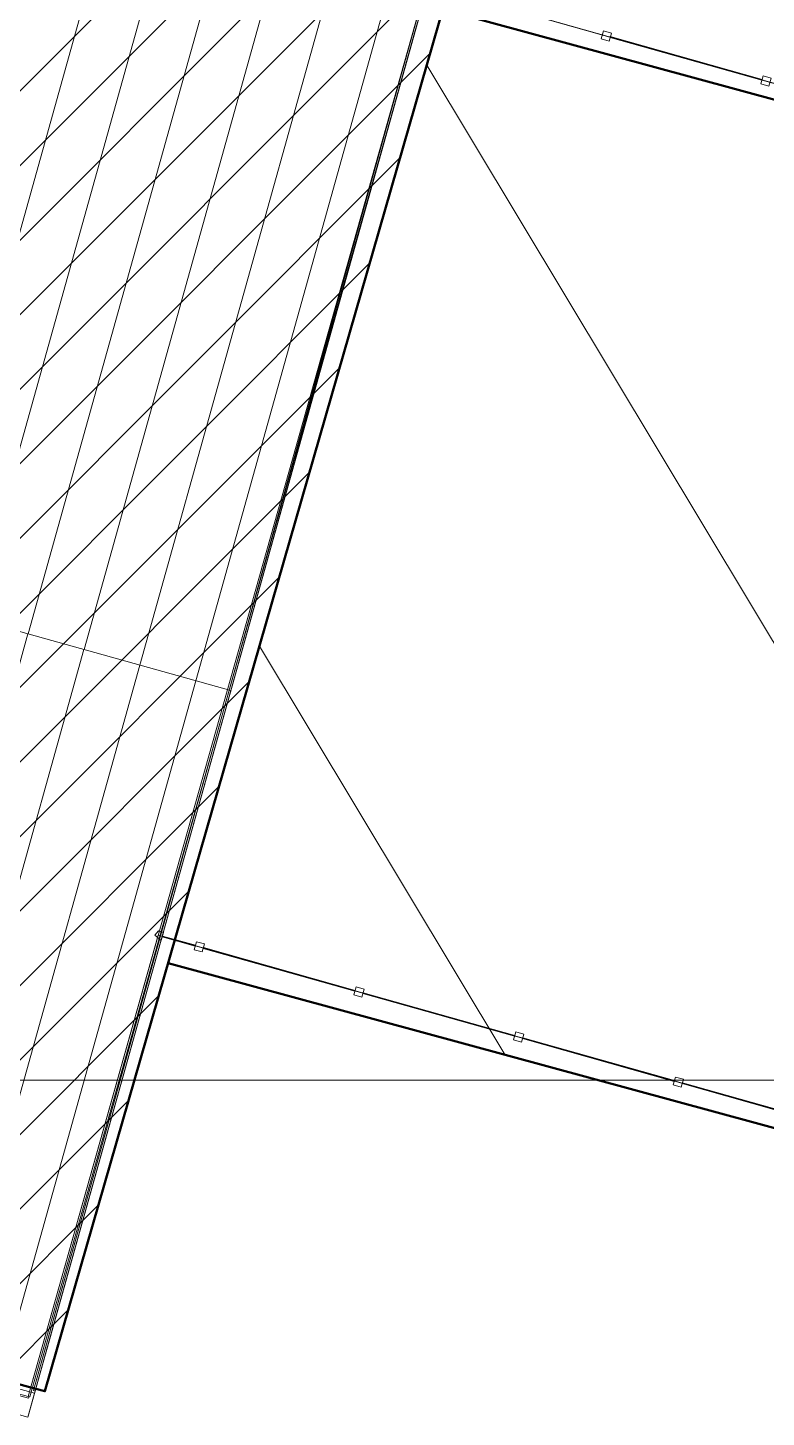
# Model space of a CAD drawing. Header units: metres. Extents: x -207 to 292, y -187 to 169.
# Drawn here: x -9.68 to -5.23, y -133.11 to -124.74 of the extents above; entities that cross this region are included whole.
import ezdxf

# ---------------------------------------------------------------- set-up
doc = ezdxf.new("R2010")
doc.units = ezdxf.units.M
for name, color, linetype, lineweight in [('A-FLOR', 7, 'Continuous', 9), ('A-GLAZ-CWMG', 7, 'Continuous', 9), ('A-ROOF', 7, 'Continuous', 9), ('A-ROOF-PATT', 7, 'Continuous', 9), ('C-BLDG-PADS', 7, 'Continuous', 9), ('C-TOPO', 7, 'Continuous', 9), ('edificios', 7, 'Continuous', 50), ('EQUIPOS PIS', 7, 'Continuous', 9), ('grilla', 7, 'Continuous', 9), ('I-WALL', 7, 'Continuous', 9)]:
    doc.layers.add(name, color=color, linetype=linetype, lineweight=lineweight)
doc.layers.add('PR10-ARQ-PL-001-Emplazamiento-C-1_dwg', color=7, linetype='Continuous', lineweight=9, true_color=0x767676)

# ---------------------------------------------------------------- blocks, each defined once
blk = doc.blocks.new('Rectangular Mullion - 50 x 50 mm-2125370-PLANTA EMPLAZAMIENTO ACTUALIZADO')
at = {"layer": 'A-GLAZ-CWMG'}
for p, q in [((0.025, 0.025), (-0.025, 0.025)), ((-0.025, 0.025), (-0.025, -0.025)), ((0.025, -0.025), (0.025, 0.025)), ((-0.025, -0.025), (0.025, -0.025))]:
    blk.add_line(p, q, dxfattribs=at)
blk = doc.blocks.new('Rectangular Mullion - 50 x 50 mm-2128652-PLANTA EMPLAZAMIENTO ACTUALIZADO')
at = {"layer": 'A-GLAZ-CWMG'}
for p, q in [((-0.025, -0.025), (-0.025, 0.025)), ((-0.025, 0.025), (0.025, 0.025)), ((0.025, 0.025), (0.025, -0.025)), ((0.025, -0.025), (-0.025, -0.025))]:
    blk.add_line(p, q, dxfattribs=at)
blk = doc.blocks.new('Quad Corner Mullion - 50x50 mm-2128361-PLANTA EMPLAZAMIENTO ACTUALIZADO')
at = {"layer": 'A-GLAZ-CWMG'}
for p, q in [((0.0161, 0.025), (-0.0161, 0.025)), ((-0.0161, 0.025), (-0.0161, -0.025)), ((0.0294, -0.0042), (0.0161, 0.025)), ((-0.0161, -0.025), (0.0294, -0.0042))]:
    blk.add_line(p, q, dxfattribs=at)
blk = doc.blocks.new('Quad Corner Mullion - 50x50 mm-2128713-PLANTA EMPLAZAMIENTO ACTUALIZADO')
at = {"layer": 'A-GLAZ-CWMG'}
for p, q in [((-0.0161, -0.025), (-0.0161, 0.025)), ((-0.0161, 0.025), (0.0161, 0.025)), ((0.0161, 0.025), (0.0294, -0.0042)), ((0.0294, -0.0042), (-0.0161, -0.025))]:
    blk.add_line(p, q, dxfattribs=at)
blk = doc.blocks.new('Circular Mullion - 5mm-2125368-PLANTA EMPLAZAMIENTO ACTUALIZADO')
at = {"layer": 'A-GLAZ-CWMG'}
for p, q in [((-16.7692, -121.718), (-16.7699, -121.7204)), ((-16.7699, -121.7204), (-15.8556, -121.9784)), ((-16.7686, -121.7156), (-16.7692, -121.718)), ((-15.855, -121.976), (-16.7692, -121.718)), ((-16.7692, -121.718), (-15.855, -121.976)), ((-15.8543, -121.9736), (-16.7686, -121.7156)), ((-15.8556, -121.9784), (-15.855, -121.976)), ((-15.855, -121.976), (-15.8543, -121.9736))]:
    blk.add_line(p, q, dxfattribs=at)
blk = doc.blocks.new('Circular Mullion - 5mm-2128360-PLANTA EMPLAZAMIENTO ACTUALIZADO')
at = {"layer": 'A-GLAZ-CWMG'}
for p, q in [((-8.8675, -130.2152), (-8.8681, -130.2177)), ((-8.8681, -130.2177), (-8.6699, -130.2736)), ((-8.8668, -130.2128), (-8.8675, -130.2152)), ((-8.8675, -130.2152), (-8.6692, -130.2712)), ((-8.6692, -130.2712), (-8.8675, -130.2152)), ((-8.6685, -130.2688), (-8.8668, -130.2128)), ((-8.6699, -130.2736), (-8.6692, -130.2712)), ((-8.6692, -130.2712), (-8.6685, -130.2688))]:
    blk.add_line(p, q, dxfattribs=at)
blk = doc.blocks.new('Quad Corner Mullion - 50x50 mm-2128658-PLANTA EMPLAZAMIENTO ACTUALIZADO')
at = {"layer": 'A-GLAZ-CWMG'}
for p, q in [((0.025, 0.025), (-0.025, 0.025)), ((-0.025, 0.025), (-0.025, -0.025)), ((0.025, -0.025), (0.025, 0.025)), ((-0.025, -0.025), (0.025, -0.025))]:
    blk.add_line(p, q, dxfattribs=at)
blk = doc.blocks.new('Quad Corner Mullion - 50x50 mm-2125381-PLANTA EMPLAZAMIENTO ACTUALIZADO')
at = {"layer": 'A-GLAZ-CWMG'}
for p, q in [((-0.025, -0.025), (-0.025, 0.025)), ((-0.025, 0.025), (0.025, 0.025)), ((0.025, 0.025), (0.025, -0.025)), ((0.025, -0.025), (-0.025, -0.025))]:
    blk.add_line(p, q, dxfattribs=at)
blk = doc.blocks.new('YADRAN_LASQUEMAS_ARQ_MO_007_AREA SALA y TRANSF ELECT_rvt-1-PLANTA EMPLAZAMIENTO ACTUALIZADO')
at = {"layer": 'A-ROOF-PATT', "true_color": 0x008040}
h = blk.add_hatch(dxfattribs=at)
h.set_pattern_fill('FP_67', color=116, style=0, pattern_type=2)
h.set_pattern_definition([(74.381, (2.391, -13.727), (-0.3370757, 0.0942337), [])])
h.paths.add_polyline_path([(-8.4547, -128.7337), (-7.3335, -124.7234), (-25.711, -119.5857), (-26.8321, -123.596), (-11.3084, -127.9359)])
h = blk.add_hatch(dxfattribs=at)
h.set_pattern_fill('FP_68', color=116, style=0, pattern_type=2)
h.set_pattern_definition([(74.381, (1.707, -16.171), (-0.3370757, 0.0942337), [])])
h.paths.add_polyline_path([(-9.5597, -132.6862), (-8.4547, -128.7337), (-26.8321, -123.596), (-27.9371, -127.5485), (-11.3084, -132.1973)])
at = {"layer": 'A-FLOR'}
for p, q in [((-7.2664, -124.487), (1.691, -127.0152)), ((1.691, -127.0152), (-7.2664, -124.487)), ((-9.6767, -132.9864), (-27.8325, -127.9106)), ((-27.8325, -127.9106), (-9.6767, -132.9864)), ((-8.8925, -130.2082), (-9.6767, -132.9864)), ((-9.6767, -132.9864), (-8.8925, -130.2082)), ((0.0754, -132.7393), (-8.8925, -130.2082)), ((-8.8925, -130.2082), (0.0754, -132.7393))]:
    blk.add_line(p, q, dxfattribs=at)
at = {"layer": 'A-ROOF'}
for p, q in [((-26.8321, -123.596), (-8.4547, -128.7337)), ((-26.8226, -123.5991), (-8.4548, -128.7341)), ((-7.2787, -124.5272), (-7.347, -124.7715)), ((-8.4548, -128.7341), (-7.347, -124.7715)), ((-7.3335, -124.7234), (-8.4547, -128.7337)), ((-28.0156, -127.8293), (-9.6382, -132.9671)), ((-28.056, -127.9738), (-9.6786, -133.1116)), ((-8.4547, -128.7337), (-9.5597, -132.6862)), ((-9.5464, -132.6388), (-8.4548, -128.7341)), ((-9.5464, -132.6388), (-9.6382, -132.9671)), ((-9.6786, -133.1116), (-9.5597, -132.6862)), ((-9.6786, -133.1116), (-9.6382, -132.9671))]:
    blk.add_line(p, q, dxfattribs=at)
at = {"layer": 'I-WALL'}
for p, q in [((-9.6767, -132.9864), (-7.2647, -124.4406)), ((-7.2647, -124.4406), (-9.6767, -132.9864)), ((-9.6671, -132.9891), (-7.2551, -124.4433)), ((-7.2551, -124.4433), (-9.6671, -132.9891)), ((-7.2534, -124.3998), (-9.6437, -132.9498)), ((-9.6341, -132.9525), (-7.2438, -124.4025)), ((-8.4643, -128.7312), (-7.308, -124.5948)), ((-7.2983, -124.5975), (-8.4547, -128.7339)), ((-9.562, -132.6575), (-8.4643, -128.7312)), ((-8.4547, -128.7339), (-9.5524, -132.6602)), ((-8.4547, -128.7339), (-8.4643, -128.7312)), ((-20.3379, -130.0163), (-9.6743, -132.9975)), ((-9.6743, -132.9975), (-20.3379, -130.0163)), ((-20.3352, -130.0066), (-9.6767, -132.9864)), ((-9.6767, -132.9864), (-20.3352, -130.0066)), ((-9.562, -132.6575), (-9.6437, -132.9498)), ((-9.6341, -132.9525), (-9.5524, -132.6602)), ((-9.6716, -132.9878), (-9.6743, -132.9975)), ((-9.6716, -132.9878), (-9.6743, -132.9975)), ((-9.6671, -132.9891), (-9.6716, -132.9878)), ((-9.6716, -132.9878), (-9.6671, -132.9891)), ((-9.6437, -132.9498), (-9.6341, -132.9525)), ((-9.6341, -132.9525), (-9.6437, -132.9498))]:
    blk.add_line(p, q, dxfattribs=at)
at = {"layer": 'A-GLAZ-CWMG', "lineweight": 9}
for name, p, rotation in [('Quad Corner Mullion - 50x50 mm-2128658-PLANTA EMPLAZAMIENTO ACTUALIZADO', (-6.1924, -124.7901), 164.2385916779616), ('Quad Corner Mullion - 50x50 mm-2125381-PLANTA EMPLAZAMIENTO ACTUALIZADO', (-6.1924, -124.7901), 164.2385916779616), ('Circular Mullion - 5mm-2125368-PLANTA EMPLAZAMIENTO ACTUALIZADO', (-24.4761, -252.2608), 180), ('Circular Mullion - 5mm-2125368-PLANTA EMPLAZAMIENTO ACTUALIZADO', (-24.4761, -252.2608), 180), ('Circular Mullion - 5mm-2125368-PLANTA EMPLAZAMIENTO ACTUALIZADO', (-24.4761, -252.2608), 180), ('Circular Mullion - 5mm-2125368-PLANTA EMPLAZAMIENTO ACTUALIZADO', (-24.4761, -252.2608), 180), ('Circular Mullion - 5mm-2125368-PLANTA EMPLAZAMIENTO ACTUALIZADO', (-24.4761, -252.2608), 180), ('Circular Mullion - 5mm-2125368-PLANTA EMPLAZAMIENTO ACTUALIZADO', (-23.5137, -252.5324), 180), ('Circular Mullion - 5mm-2125368-PLANTA EMPLAZAMIENTO ACTUALIZADO', (-23.5137, -252.5324), 180), ('Circular Mullion - 5mm-2125368-PLANTA EMPLAZAMIENTO ACTUALIZADO', (-23.5137, -252.5324), 180), ('Circular Mullion - 5mm-2125368-PLANTA EMPLAZAMIENTO ACTUALIZADO', (-23.5137, -252.5324), 180), ('Circular Mullion - 5mm-2125368-PLANTA EMPLAZAMIENTO ACTUALIZADO', (-23.5137, -252.5324), 180), ('Circular Mullion - 5mm-2125368-PLANTA EMPLAZAMIENTO ACTUALIZADO', (-22.5513, -252.8041), 180), ('Circular Mullion - 5mm-2125368-PLANTA EMPLAZAMIENTO ACTUALIZADO', (-22.5513, -252.8041), 180), ('Circular Mullion - 5mm-2125368-PLANTA EMPLAZAMIENTO ACTUALIZADO', (-22.5513, -252.8041), 180), ('Circular Mullion - 5mm-2125368-PLANTA EMPLAZAMIENTO ACTUALIZADO', (-22.5513, -252.8041), 180), ('Circular Mullion - 5mm-2125368-PLANTA EMPLAZAMIENTO ACTUALIZADO', (-22.5513, -252.8041), 180), ('Circular Mullion - 5mm-2125368-PLANTA EMPLAZAMIENTO ACTUALIZADO', (-21.5889, -253.0757), 180), ('Circular Mullion - 5mm-2125368-PLANTA EMPLAZAMIENTO ACTUALIZADO', (-21.5889, -253.0757), 180), ('Circular Mullion - 5mm-2125368-PLANTA EMPLAZAMIENTO ACTUALIZADO', (-21.5889, -253.0757), 180), ('Circular Mullion - 5mm-2125368-PLANTA EMPLAZAMIENTO ACTUALIZADO', (-21.5889, -253.0757), 180), ('Circular Mullion - 5mm-2125368-PLANTA EMPLAZAMIENTO ACTUALIZADO', (-21.5889, -253.0757), 180)]:
    blk.add_blockref(name, p, dxfattribs=dict(at, rotation=rotation))
for name, p in [('Circular Mullion - 5mm-2125368-PLANTA EMPLAZAMIENTO ACTUALIZADO', (10.6009, -3.0789)), ('Circular Mullion - 5mm-2125368-PLANTA EMPLAZAMIENTO ACTUALIZADO', (10.6009, -3.0789)), ('Circular Mullion - 5mm-2125368-PLANTA EMPLAZAMIENTO ACTUALIZADO', (10.6009, -3.0789)), ('Circular Mullion - 5mm-2125368-PLANTA EMPLAZAMIENTO ACTUALIZADO', (10.6009, -3.0789)), ('Circular Mullion - 5mm-2125368-PLANTA EMPLAZAMIENTO ACTUALIZADO', (10.6009, -3.0789)), ('Circular Mullion - 5mm-2128360-PLANTA EMPLAZAMIENTO ACTUALIZADO', (0, 0)), ('Circular Mullion - 5mm-2128360-PLANTA EMPLAZAMIENTO ACTUALIZADO', (0, 0)), ('Circular Mullion - 5mm-2128360-PLANTA EMPLAZAMIENTO ACTUALIZADO', (0, 0)), ('Circular Mullion - 5mm-2128360-PLANTA EMPLAZAMIENTO ACTUALIZADO', (0, 0)), ('Circular Mullion - 5mm-2128360-PLANTA EMPLAZAMIENTO ACTUALIZADO', (0, 0))]:
    blk.add_blockref(name, p, dxfattribs=at)
at = {"layer": 'A-GLAZ-CWMG', "lineweight": 9, "extrusion": (0, 0, -1)}
for name, p, rotation in [('Rectangular Mullion - 50 x 50 mm-2125370-PLANTA EMPLAZAMIENTO ACTUALIZADO', (5.23, -125.0617), 195.7614083220384), ('Rectangular Mullion - 50 x 50 mm-2128652-PLANTA EMPLAZAMIENTO ACTUALIZADO', (5.23, -125.0617), 195.7614083220384), ('Quad Corner Mullion - 50x50 mm-2128361-PLANTA EMPLAZAMIENTO ACTUALIZADO', (8.8829, -130.2109), 15.7614083220381), ('Quad Corner Mullion - 50x50 mm-2128713-PLANTA EMPLAZAMIENTO ACTUALIZADO', (8.8829, -130.2109), 15.7614083220381), ('Rectangular Mullion - 50 x 50 mm-2125370-PLANTA EMPLAZAMIENTO ACTUALIZADO', (8.6452, -130.278), 15.7614083220381), ('Rectangular Mullion - 50 x 50 mm-2128652-PLANTA EMPLAZAMIENTO ACTUALIZADO', (8.6452, -130.278), 15.7614083220381), ('Rectangular Mullion - 50 x 50 mm-2125370-PLANTA EMPLAZAMIENTO ACTUALIZADO', (7.6828, -130.5496), 15.7614083220381), ('Rectangular Mullion - 50 x 50 mm-2128652-PLANTA EMPLAZAMIENTO ACTUALIZADO', (7.6828, -130.5496), 15.7614083220381), ('Rectangular Mullion - 50 x 50 mm-2125370-PLANTA EMPLAZAMIENTO ACTUALIZADO', (6.7204, -130.8213), 15.7614083220381), ('Rectangular Mullion - 50 x 50 mm-2128652-PLANTA EMPLAZAMIENTO ACTUALIZADO', (6.7204, -130.8213), 15.7614083220381), ('Rectangular Mullion - 50 x 50 mm-2125370-PLANTA EMPLAZAMIENTO ACTUALIZADO', (5.758, -131.0929), 15.7614083220381), ('Rectangular Mullion - 50 x 50 mm-2128652-PLANTA EMPLAZAMIENTO ACTUALIZADO', (5.758, -131.0929), 15.7614083220381)]:
    blk.add_blockref(name, p, dxfattribs=dict(at, rotation=rotation))
blk = doc.blocks.new('PR10-ARQ-PL-001-Emplazamiento-C-1_dwg-674643-PLANTA EMPLAZAMIENTO ACTUALIZADO')
at = {"lineweight": 9, "true_color": 0x0000ff}
h = blk.add_hatch(dxfattribs=at)
h.set_pattern_fill('FP_4', color=5, style=0, pattern_type=2)
h.set_pattern_definition([(45, (0, 0), (-0.2245064, 0.2245064), [])])
h.paths.add_polyline_path([(-9.5753, -132.9553), (-7.056, -124.2089), (-25.6991, -119.1399), (-28.2184, -127.8863), (-9.582, -132.9535)])
at = {"layer": 'EQUIPOS PIS'}
h = blk.add_hatch(dxfattribs=at)
h.set_pattern_fill('FP_3', color=256, style=0, pattern_type=2)
h.set_pattern_definition([(121, (-655750.258, -5498481.082), (-2.286065191, -1.3736065458), [])])
h.paths.add_polyline_path([(0.0678, -132.7954), (1.7225, -127.0508), (-7.1775, -124.6309), (-8.8322, -130.3755), (-0.258, -132.7068)])
at = {"lineweight": 9}
blk.add_line((-28.0447, -127.9335), (-9.6307, -132.9402), dxfattribs=at)
at = {"lineweight": 9, "flags": 128}
blk.add_lwpolyline([(-9.6307, -132.9402), (-9.5753, -132.9553), (-7.056, -124.2089), (-25.6991, -119.1399), (-28.2184, -127.8863)], dxfattribs=at)
at = {"layer": 'C-BLDG-PADS'}
blk.add_line((-8.8688, -130.2149), (-9.6769, -133.1056), dxfattribs=at)
at = {"layer": 'C-BLDG-PADS', "flags": 128}
blk.add_lwpolyline([(-7.2673, -124.4867), (1.691, -127.0152), (0.0754, -132.7393), (-8.8688, -130.2149)], dxfattribs=at)
at = {"layer": 'C-TOPO'}
for p, q in [((-8.8688, -130.2149), (-9.6769, -133.1056)), ((-8.8688, -130.2149), (-9.6769, -133.1056)), ((-9.6769, -133.1056), (-8.8688, -130.2149)), ((-9.6769, -133.1056), (-8.8688, -130.2149))]:
    blk.add_line(p, q, dxfattribs=at)
at = {"layer": 'C-TOPO', "flags": 128}
for points in [[(-10.7991, -123.1912), (-9.4966, -123.5453), (-7.5102, -124.0854), (-7.056, -124.2089), (-7.1459, -124.521), (-5.6694, -124.9377), (-5.2496, -125.0562), (-3.0092, -125.6886), (-2.9927, -125.6932), (-2.093, -125.9471), (-2.0763, -125.9519), (0.4037, -126.6518), (0.422, -126.657), (1.691, -127.0152), (1.6839, -127.0403), (1.7172, -127.0494), (1.7225, -127.0508), (9.432, -125.1285)], [(9.432, -125.1285), (1.7225, -127.0508), (1.7172, -127.0494), (1.6839, -127.0403), (1.2533, -128.5659), (0.0754, -132.7393), (-1.1637, -132.3896), (-1.5472, -132.2813), (-2.5091, -132.0098), (-7.462, -130.6119), (-8.5151, -130.3147), (-8.8688, -130.2149)], [(-8.8688, -130.2149), (0.0754, -132.7393), (1.691, -127.0152), (-7.2673, -124.4867)], [(-7.1459, -124.521), (-5.6694, -124.9377), (-5.2496, -125.0562), (-3.0092, -125.6886), (-2.9927, -125.6932), (-2.093, -125.9471), (-2.0763, -125.9519), (0.4037, -126.6518), (0.422, -126.657), (1.691, -127.0152), (1.6839, -127.0403), (1.2533, -128.5659), (0.0754, -132.7393), (-1.1637, -132.3896), (-1.5472, -132.2813), (-2.5091, -132.0098), (-7.462, -130.6119), (-8.5151, -130.3147), (-8.8688, -130.2149)], [(-8.8688, -130.2149), (-8.5151, -130.3147), (-7.462, -130.6119), (-2.5091, -132.0098), (-1.5472, -132.2813), (-1.1637, -132.3896), (0.0754, -132.7393), (1.2533, -128.5659), (1.6839, -127.0403), (1.691, -127.0152), (0.422, -126.657), (0.4037, -126.6518), (-2.0763, -125.9519), (-2.093, -125.9471), (-2.9927, -125.6932), (-3.0092, -125.6886), (-5.2496, -125.0562), (-5.6694, -124.9377), (-7.1459, -124.521)]]:
    blk.add_lwpolyline(points, dxfattribs=at)
at = {"layer": 'edificios'}
blk.add_line((-9.6307, -132.9402), (-28.0447, -127.9335), dxfattribs=at)
at = {"layer": 'edificios', "flags": 128}
for points in [[(-28.2184, -127.8863), (-25.6991, -119.1399), (-7.056, -124.2089), (-9.5753, -132.9553), (-9.6307, -132.9402)], [(-7.1775, -124.6309), (1.7225, -127.0508), (0.0678, -132.7954), (-8.8322, -130.3755)]]:
    blk.add_lwpolyline(points, dxfattribs=at)
at = {"layer": 'grilla'}
for p, q in [((-16.9382, -131.082), (-9.1112, -131.082)), ((-9.1112, -131.082), (6.061, -131.082))]:
    blk.add_line(p, q, dxfattribs=at)

msp = doc.modelspace()

# ---------------------------------------------------------------- linework, layer by layer
at = {"layer": 'C-BLDG-PADS'}
for p, q in [((-7.2673, -124.4867), (1.691, -127.0152)), ((-8.8688, -130.2149), (-9.6786, -133.1116)), ((0.0754, -132.7393), (-8.8688, -130.2149))]:
    msp.add_line(p, q, dxfattribs=at)
at = {"layer": 'C-TOPO'}
for p, q in [((1.691, -127.0152), (-7.2673, -124.4867)), ((-7.1459, -124.521), (-5.6694, -124.9377)), ((-5.6694, -124.9377), (-7.1459, -124.521)), ((-5.6694, -124.9377), (-7.1459, -124.521)), ((-5.6694, -124.9377), (-5.2496, -125.0562)), ((-5.2496, -125.0562), (-5.6694, -124.9377)), ((-5.2496, -125.0562), (-5.6694, -124.9377)), ((-5.2496, -125.0562), (-3.0092, -125.6886)), ((-3.0092, -125.6886), (-5.2496, -125.0562)), ((-3.0092, -125.6886), (-5.2496, -125.0562)), ((-8.8688, -130.2149), (-9.6786, -133.1115)), ((-9.6786, -133.1115), (-8.8688, -130.2149)), ((-9.6786, -133.1115), (-8.8688, -130.2149)), ((-9.6786, -133.1115), (-8.8688, -130.2149)), ((-8.5151, -130.3147), (-8.8688, -130.2149)), ((-8.8688, -130.2149), (-8.5151, -130.3147)), ((-8.8688, -130.2149), (-8.5151, -130.3147)), ((-8.8688, -130.2149), (0.0754, -132.7393)), ((-7.462, -130.6119), (-8.5151, -130.3147)), ((-8.5151, -130.3147), (-7.462, -130.6119)), ((-8.5151, -130.3147), (-7.462, -130.6119)), ((-2.5091, -132.0098), (-7.462, -130.6119)), ((-7.462, -130.6119), (-2.5091, -132.0098)), ((-7.462, -130.6119), (-2.5091, -132.0098))]:
    msp.add_line(p, q, dxfattribs=at)

# ---------------------------------------------------------------- block references
at = {"lineweight": 5}
msp.add_blockref('YADRAN_LASQUEMAS_ARQ_MO_007_AREA SALA y TRANSF ELECT_rvt-1-PLANTA EMPLAZAMIENTO ACTUALIZADO', (0, 0), dxfattribs=at)
at = {"layer": 'PR10-ARQ-PL-001-Emplazamiento-C-1_dwg', "color": 7}
msp.add_blockref('PR10-ARQ-PL-001-Emplazamiento-C-1_dwg-674643-PLANTA EMPLAZAMIENTO ACTUALIZADO', (0, 0), dxfattribs=at)

doc.saveas('drawing.dxf')
